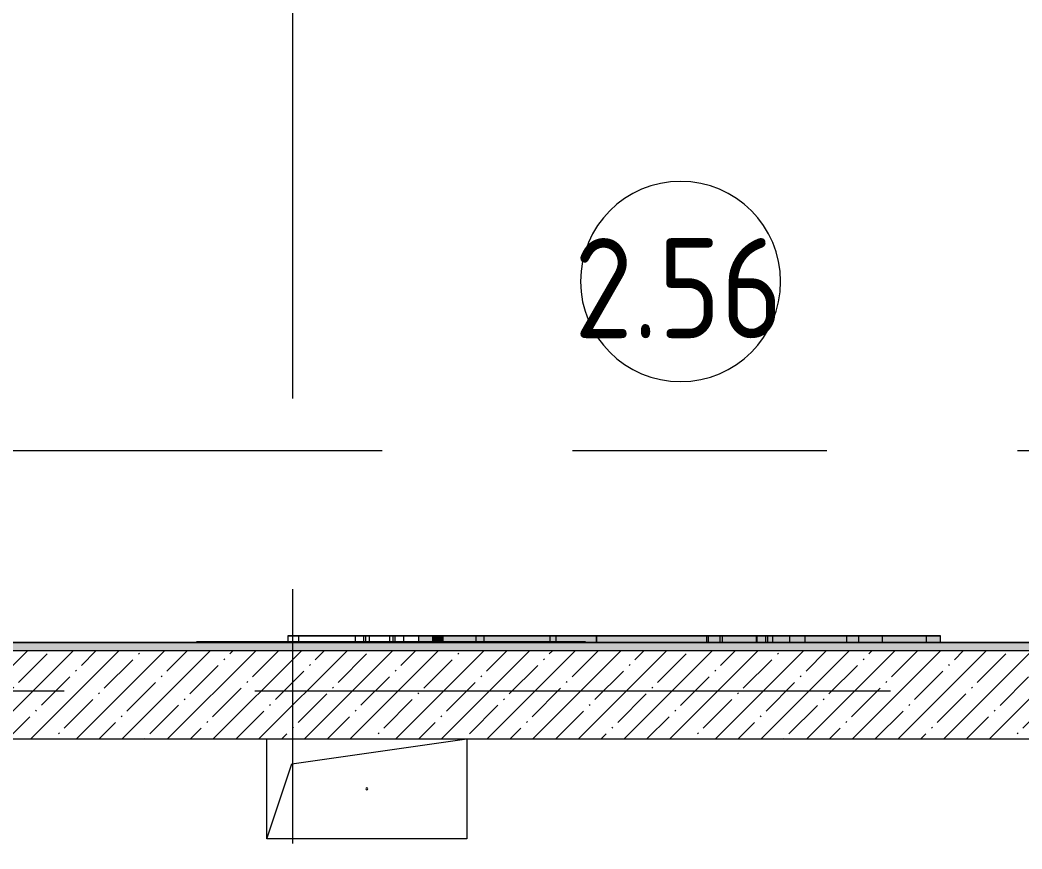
# Model space of a CAD drawing. Header units: millimetres. Extents: x 81609 to 272668, y -8553 to 29000.
# Drawn here: x 115279 to 117782, y 10105 to 12175 of the extents above; entities that cross this region are included whole.
import ezdxf

# ---------------------------------------------------------------- set-up
doc = ezdxf.new("R2010")
doc.units = ezdxf.units.MM
doc.linetypes.add('Осевая', pattern=[3175, 635, -476.25, 1587.5, -476.25])
for name, color, linetype, lineweight in [('A-AREA-IDEN', 7, 'Continuous', 9), ('A-GENM', 7, 'Continuous', 9), ('A-WALL', 7, 'Continuous', 9), ('I-WALL', 7, 'Continuous', 9), ('Оси-2', 7, 'Осевая', 9)]:
    doc.layers.add(name, color=color, linetype=linetype, lineweight=lineweight)
for name, color, linetype, lineweight, true_color in [('A-WALL-1', 7, 'Continuous', 9, 0x3c3c3c), ('A-WALL-FNSH-1', 7, 'Continuous', 9, 0x3c3c3c), ('I-FURN-1', 7, 'Continuous', 9, 0xf0f0f0)]:
    doc.layers.add(name, color=color, linetype=linetype, lineweight=lineweight, true_color=true_color)
doc.layers.add('I-FURN-3', color=7, linetype='Continuous', lineweight=9, transparency=1)
doc.styles.add('GOST Common_1', font='GOST_Common.ttf', dxfattribs={"width": 0.9, "height": 250})

# ---------------------------------------------------------------- blocks, each defined once
blk = doc.blocks.new('GM_Отверстие прямоугольное _в плите_ - Отверстие-V7-План размещения напольных электротехнических лючков и розеток 2 этажа в осях 23-33')
at = {"layer": 'A-GENM'}
for p, q in [((-250, -125), (-250, 125)), ((-187.5, 62.5), (250, 125)), ((250, 125), (250, -125)), ((-250, -125), (-187.5, 62.5)), ((250, -125), (-250, -125))]:
    blk.add_line(p, q, dxfattribs=at)
for start, end in [(360, 180), (180, 360)]:
    blk.add_arc((0, 0), 2.5, start, end, dxfattribs=at)
blk = doc.blocks.new('Дерево_ декор 2 - Дерево_ декор 2-30725410-План размещения напольных электротехнических лючков и розеток 2 этажа в осях 23-33')
at = {"layer": 'I-FURN-3'}
for points in [[(-398.1, 24.3), (-398.1, 8.3), (-164.2, 8.3), (-164.2, 24.3), (-394.2, 24.3)], [(-357.3, 24.3), (-362.4, 24.3), (-362.4, 8.3), (-252.4, 8.3), (-252.4, 24.3), (-351.6, 24.3)], [(-30, 24.3), (-194.3, 24.3), (-194.3, 8.3), (181.8, 8.3), (181.8, 24.3), (17.5, 24.3)], [(164.9, 24.3), (151.8, 24.3), (151.8, 8.3), (576.6, 8.3), (576.6, 24.3), (179.2, 24.3)], [(617, 24.3), (561.5, 24.3), (561.5, 8.3), (905.6, 8.3), (905.6, 24.3), (673.6, 24.3)], [(870.6, 24.3), (844.3, 24.3), (844.3, 8.3), (870.6, 8.3), (870.6, 18.6)]]:
    blk.add_hatch(color=256, dxfattribs=at).paths.add_polyline_path(points)
at = {"layer": 'I-FURN-1'}
for p, q in [((-398.3, 24.3), (-398.3, 8.3)), ((-252.4, 24.3), (-398.1, 24.3)), ((-398.1, 24.3), (-194.6, 24.3)), ((-398.1, 8.3), (-252.4, 8.3)), ((-194.6, 8.3), (-398.1, 8.3)), ((-363.3, 24.3), (-363.3, 8.3)), ((-363.3, 24.3), (-351.6, 24.3)), ((-351.6, 8.3), (-363.3, 8.3)), ((-352.9, 24.3), (-362.9, 24.3)), ((-362.9, 8.3), (-352.9, 8.3)), ((-347.4, 24.3), (-352.7, 24.3)), ((-352.7, 8.3), (-286.3, 8.3)), ((-351.5, 24.3), (-252.4, 24.3)), ((-252.4, 8.3), (-351.5, 8.3)), ((-253.2, 24.3), (-347.4, 24.3)), ((-286.3, 8.3), (-253.2, 8.3)), ((-194.6, 24.3), (-253.2, 24.3)), ((-253.2, 8.3), (-194.6, 8.3)), ((-252.4, 8.3), (-252.4, 24.3)), ((-194.7, 24.3), (-194.7, 8.3)), ((-194.6, 24.3), (-164.2, 24.3)), ((-187.8, 24.3), (-194.6, 24.3)), ((-194.6, 8.3), (-164.8, 8.3)), ((-164.2, 8.3), (-194.6, 8.3)), ((-164.2, 24.3), (-194.3, 24.3)), ((-194.3, 24.3), (181.8, 24.3)), ((-194.3, 8.3), (-164.2, 8.3)), ((181.8, 8.3), (-194.3, 8.3)), ((-164.8, 24.3), (-187.8, 24.3)), ((61.5, 24.3), (-164.8, 24.3)), ((-164.8, 8.3), (61.5, 8.3)), ((-164.2, 24.3), (-164.2, 8.3)), ((0, 24.3), (-60, 24.3)), ((-60, 24.3), (-21, 24.3)), ((-60, 24.3), (-60, 8.3)), ((-21, 8.3), (-60, 8.3)), ((-60, 8.3), (0, 8.3)), ((-21, 24.3), (20.9, 24.3)), ((-21, 8.3), (-21, 24.3)), ((20.9, 8.3), (-21, 8.3)), ((38, 24.3), (0, 24.3)), ((0, 8.3), (38, 8.3)), ((20.9, 24.3), (33.1, 24.3)), ((20.9, 24.3), (20.9, 8.3)), ((33.1, 8.3), (20.9, 8.3)), ((33.1, 24.3), (147.2, 24.3)), ((33.1, 24.3), (33.1, 8.3)), ((147.2, 8.3), (33.1, 8.3)), ((60, 24.3), (38, 24.3)), ((151.8, 24.3), (38, 24.3)), ((38, 24.3), (60, 24.3)), ((38, 24.3), (38, 8.3)), ((60, 8.3), (38, 8.3)), ((38, 8.3), (151.8, 8.3)), ((38, 8.3), (60, 8.3)), ((60, 24.3), (60, 8.3)), ((150.1, 24.3), (61.5, 24.3)), ((61.5, 24.3), (61.5, 9)), ((61.5, 8.3), (150.1, 8.3)), ((147.2, 24.3), (151.7, 24.3)), ((147.2, 8.3), (147.2, 24.3)), ((151.7, 8.3), (147.2, 8.3)), ((181.3, 24.3), (150.1, 24.3)), ((150.1, 8.3), (181.3, 8.3)), ((151.7, 24.3), (164.8, 24.3)), ((164.8, 8.3), (151.7, 8.3)), ((181.8, 24.3), (151.8, 24.3)), ((151.8, 24.3), (181.1, 24.3)), ((151.8, 24.3), (151.8, 8.3)), ((164.9, 24.3), (151.8, 24.3)), ((181.1, 8.3), (151.8, 8.3)), ((151.8, 8.3), (181.8, 8.3)), ((151.8, 8.3), (164.9, 8.3)), ((165.8, 24.3), (181.8, 24.3)), ((181.8, 24.3), (165.8, 24.3)), ((165.8, 8.3), (181.8, 8.3)), ((181.8, 8.3), (165.8, 8.3)), ((181.1, 24.3), (577.4, 24.3)), ((577.4, 8.3), (181.1, 8.3)), ((461.3, 24.3), (181.3, 24.3)), ((181.3, 8.3), (461.3, 8.3)), ((181.8, 24.3), (185.4, 24.3)), ((185.4, 24.3), (181.8, 24.3)), ((181.8, 8.3), (185.4, 8.3)), ((185.4, 8.3), (181.8, 8.3)), ((182.3, 8.3), (182.3, 24.3)), ((185.4, 24.3), (185.4, 8.3)), ((561.4, 24.3), (461.3, 24.3)), ((461.3, 24.3), (461.3, 8.3)), ((461.3, 8.3), (561.4, 8.3)), ((461.5, 8.3), (461.5, 24.3)), ((576.5, 24.3), (561.4, 24.3)), ((561.4, 8.3), (576.5, 8.3)), ((577.1, 24.3), (561.5, 24.3)), ((561.5, 24.3), (576.3, 24.3)), ((561.5, 24.3), (561.5, 8.3)), ((576.3, 8.3), (561.5, 8.3)), ((561.5, 8.3), (577.1, 8.3)), ((576.3, 24.3), (905.6, 24.3)), ((905.6, 8.3), (576.3, 8.3)), ((780, 24.3), (576.5, 24.3)), ((576.5, 8.3), (780, 8.3)), ((577.4, 8.3), (577.4, 24.3)), ((844.9, 24.3), (780.5, 24.3)), ((780.5, 8.3), (844.9, 8.3)), ((905.6, 24.3), (844.3, 24.3)), ((844.3, 24.3), (870.6, 24.3)), ((844.3, 24.3), (844.3, 8.3)), ((870.6, 8.3), (844.3, 8.3)), ((844.3, 8.3), (905.6, 8.3)), ((847.9, 24.3), (844.9, 24.3)), ((844.9, 8.3), (865.3, 8.3)), ((870.6, 24.3), (847.9, 24.3)), ((865.3, 8.3), (870.6, 8.3)), ((870.6, 8.3), (870.6, 24.3)), ((870.6, 24.3), (870.6, 24.3)), ((870.6, 8.3), (870.6, 8.3)), ((906, 8.3), (906, 24.3))]:
    blk.add_line(p, q, dxfattribs=at)
blk = doc.blocks.new('Дервево_ ствол_ декор 3 - Дервево_ ствол_ декор 3-30728032-План размещения напольных электротехнических лючков и розеток 2 этажа в осях 23-33')
at = {"layer": 'I-FURN-1'}
for p, q in [((-40.5, 24.3), (-229.4, 24.3)), ((-229.4, 24.3), (-202.6, 24.3)), ((-229.4, 24.3), (-229.4, 8.3)), ((-202.6, 8.3), (-229.4, 8.3)), ((-229.4, 8.3), (-40.5, 8.3)), ((-202.6, 24.3), (-35.6, 24.3)), ((-202.6, 24.3), (-202.6, 8.3)), ((-35.6, 8.3), (-202.6, 8.3)), ((-40.5, 24.3), (-60, 24.3)), ((-60, 24.3), (-40.5, 24.3)), ((-60, 8.3), (-60, 24.3)), ((-40.5, 8.3), (-60, 8.3)), ((-60, 8.3), (-40.5, 8.3)), ((0, 24.3), (-40.5, 24.3)), ((-40.5, 24.3), (-40.5, 8.3)), ((-40.5, 8.3), (0, 8.3)), ((-35.6, 24.3), (-25.1, 24.3)), ((-35.6, 24.3), (-35.6, 8.3)), ((-25.1, 8.3), (-35.6, 8.3)), ((-25.1, 24.3), (25, 24.3)), ((-25.1, 8.3), (-25.1, 24.3)), ((25, 8.3), (-25.1, 8.3)), ((38, 24.3), (0, 24.3)), ((0, 8.3), (38, 8.3)), ((25, 24.3), (33.1, 24.3)), ((25, 24.3), (25, 8.3)), ((33.1, 8.3), (25, 8.3)), ((33.1, 24.3), (241.5, 24.3)), ((33.1, 24.3), (33.1, 8.3)), ((97.4, 8.3), (33.1, 8.3)), ((60, 24.3), (38, 24.3)), ((260.4, 24.3), (38, 24.3)), ((38, 24.3), (60, 24.3)), ((38, 24.3), (38, 8.3)), ((60, 8.3), (38, 8.3)), ((38, 8.3), (97.4, 8.3)), ((38, 8.3), (60, 8.3)), ((60, 24.3), (60, 8.3)), ((97.4, 8.3), (100.4, 8.3)), ((100.4, 8.3), (97.4, 8.3)), ((100.4, 8.3), (115.2, 8.3)), ((115.2, 8.3), (100.4, 8.3)), ((115.5, 8.3), (132.6, 8.3)), ((132.6, 8.3), (115.5, 8.3)), ((132.6, 8.3), (139.6, 8.3)), ((139.6, 8.3), (132.6, 8.3)), ((139.9, 8.3), (141.3, 8.3)), ((141.3, 8.3), (139.9, 8.3)), ((141.8, 8.3), (158.7, 8.3)), ((158.7, 8.3), (141.8, 8.3)), ((158.7, 8.3), (177.6, 8.3)), ((177.6, 8.3), (158.7, 8.3)), ((178.2, 8.3), (222.3, 8.3)), ((222.3, 8.3), (178.2, 8.3)), ((223.1, 8.3), (260.4, 8.3)), ((241.5, 8.3), (223.1, 8.3)), ((241.5, 24.3), (260.4, 24.3)), ((241.5, 8.3), (241.5, 24)), ((260.4, 8.3), (241.5, 8.3)), ((260.4, 24), (260.4, 8.3))]:
    blk.add_line(p, q, dxfattribs=at)
blk = doc.blocks.new('Марка_Помещения - Номер-25198446-План размещения напольных электротехнических лючков и розеток 2 этажа в осях 23-33')
at = {"layer": 'A-AREA-IDEN'}
for start, end in [(360, 180), (180, 360)]:
    blk.add_arc((0, 0), 2.5, start, end, dxfattribs=at)

msp = doc.modelspace()

# ---------------------------------------------------------------- hatches: boundary and pattern name
at = {"layer": 'I-WALL'}
h = msp.add_hatch(dxfattribs=at)
h.set_pattern_fill('FP_41', color=256, style=0, pattern_type=2)
h.set_pattern_definition([(0, (0, 0), (121.92, 30.48), [10.058, -81.382, 10.058, -81.382, -487.68]), (0, (0, 0), (121.92, 30.48), [-182.88, 10.058, -172.822, 10.058, -81.382, -213.36]), (0, (0, 0), (121.92, 30.48), [-457.2, 10.058, -50.902, 10.058, -142.342]), (120, (45.72, 15.24), (-87.356454, 90.345817), [10.058, -81.382, 10.058, -81.382, -487.68]), (120, (45.72, 15.24), (-87.356454, 90.345817), [-182.88, 10.058, -172.822, 10.058, -81.382, -213.36]), (120, (45.72, 15.24), (-87.356454, 90.345817), [-457.2, 10.058, -50.902, 10.058, -142.342]), (240, (60.96, 76.2), (-34.563546, -120.825817), [10.058, -81.382, 10.058, -81.382, -487.68]), (240, (60.96, 76.2), (-34.563546, -120.825817), [-182.88, 10.058, -172.822, 10.058, -81.382, -213.36]), (240, (60.96, 76.2), (-34.563546, -120.825817), [-457.2, 10.058, -50.902, 10.058, -142.342])])
h.paths.add_polyline_path([(120773.4, 10600), (121190, 10600), (121189, 10620), (111180, 10620), (111180, 10608), (111210, 10608), (111210, 10600), (119330, 10600)])
h.paths.add_polyline_path([(110200, 10600), (110200, 10608), (110230, 10608), (110230, 10620), (109105, 10620), (109105, 10608), (109160, 10608), (109160, 10600)])
h.paths.add_polyline_path([(107130, 10600), (107650, 10600), (107650, 10608), (107705, 10608), (107705, 10620), (105095, 10620), (105095, 10608), (105125, 10608), (105125, 10600), (105240.4, 10600)])
h.paths.add_polyline_path([(102651.5, 10600), (103615, 10600), (103615, 10608), (103645, 10608), (103645, 10620), (100809, 10620), (100809, 10600), (102004.3, 10600)])
h = msp.add_hatch(dxfattribs=at)
h.set_pattern_fill('FP_2', color=256, style=0, pattern_type=2)
h.set_pattern_definition([(45, (0, 0), (-57.024626, 57.024626), []), (45, (57.025, 0), (-57.024626, 57.024626), [100.806, -20.161, 3.353, -16.808])])
h.paths.add_polyline_path([(119250, 10380), (119330, 10380), (119330, 10600), (111930, 10600), (111930, 10380), (118184.5, 10380)])

# ---------------------------------------------------------------- linework, layer by layer
at = {"layer": 'A-WALL'}
msp.add_line((121190, 10620), (111180, 10620), dxfattribs=at)
at = {"layer": 'A-WALL-1'}
for p, q in [((121210, 10600), (111210, 10600)), ((111930, 10380), (119250, 10380))]:
    msp.add_line(p, q, dxfattribs=at)
at = {"layer": 'A-WALL-FNSH-1'}
for p, q in [((117531.5, 10621), (111180, 10621)), ((115719.3, 10622), (115719.3, 10621)), ((116216.1, 10622), (115960.2, 10622)), ((116277.5, 10622), (116277.4, 10622)), ((116292.7, 10622), (116292.5, 10622)), ((116309.5, 10621), (116309.5, 10622)), ((121189, 10621), (117531.6, 10621))]:
    msp.add_line(p, q, dxfattribs=at)
at = {"layer": 'I-WALL'}
for p, q in [((115700.3, 10622), (115700.3, 10621)), ((115960.2, 10622), (115719.3, 10622)), ((116277.3, 10622), (116216.1, 10622)), ((116291.7, 10622), (116277.5, 10622)), ((116316.9, 10622), (116292.7, 10622)), ((116691.4, 10622), (116318.1, 10622)), ((116691.4, 10621), (116691.4, 10622))]:
    msp.add_line(p, q, dxfattribs=at)
at = {"layer": 'Оси-2'}
for p, q in [((115960, 593.7), (115960, 19415.1)), ((84909.3, 11100), (120319, 11100)), ((86179.3, 10500), (120319, 10500))]:
    msp.add_line(p, q, dxfattribs=at)

# ---------------------------------------------------------------- block references
at = {"layer": 'A-AREA-IDEN', "xscale": 99.99999999999993, "yscale": 99.99999999999993, "zscale": 99.99999999999993}
msp.add_blockref('Марка_Помещения - Номер-25198446-План размещения напольных электротехнических лючков и розеток 2 этажа в осях 23-33', (116929, 11522.3), dxfattribs=at)
at = {"layer": 'A-GENM'}
msp.add_blockref('GM_Отверстие прямоугольное _в плите_ - Отверстие-V7-План размещения напольных электротехнических лючков и розеток 2 этажа в осях 23-33', (116145, 10255), dxfattribs=at)
at = {"layer": 'I-FURN-1'}
msp.add_blockref('Дервево_ ствол_ декор 3 - Дервево_ ствол_ декор 3-30728032-План размещения напольных электротехнических лючков и розеток 2 этажа в осях 23-33', (116177, 10613), dxfattribs=at)
at = {"layer": 'I-FURN-1', "rotation": 180}
msp.add_blockref('Дерево_ декор 2 - Дерево_ декор 2-30725410-План размещения напольных электротехнических лючков и розеток 2 этажа в осях 23-33', (117180, 10645.3), dxfattribs=at)

# ---------------------------------------------------------------- texts
at = {"layer": 'A-AREA-IDEN', "insert": (116663.3, 11630.8), "char_height": 250, "width": 663.797, "attachment_point": 1, "style": 'GOST Common_1'}
msp.add_mtext('2.56', dxfattribs=at)

doc.saveas('drawing.dxf')
